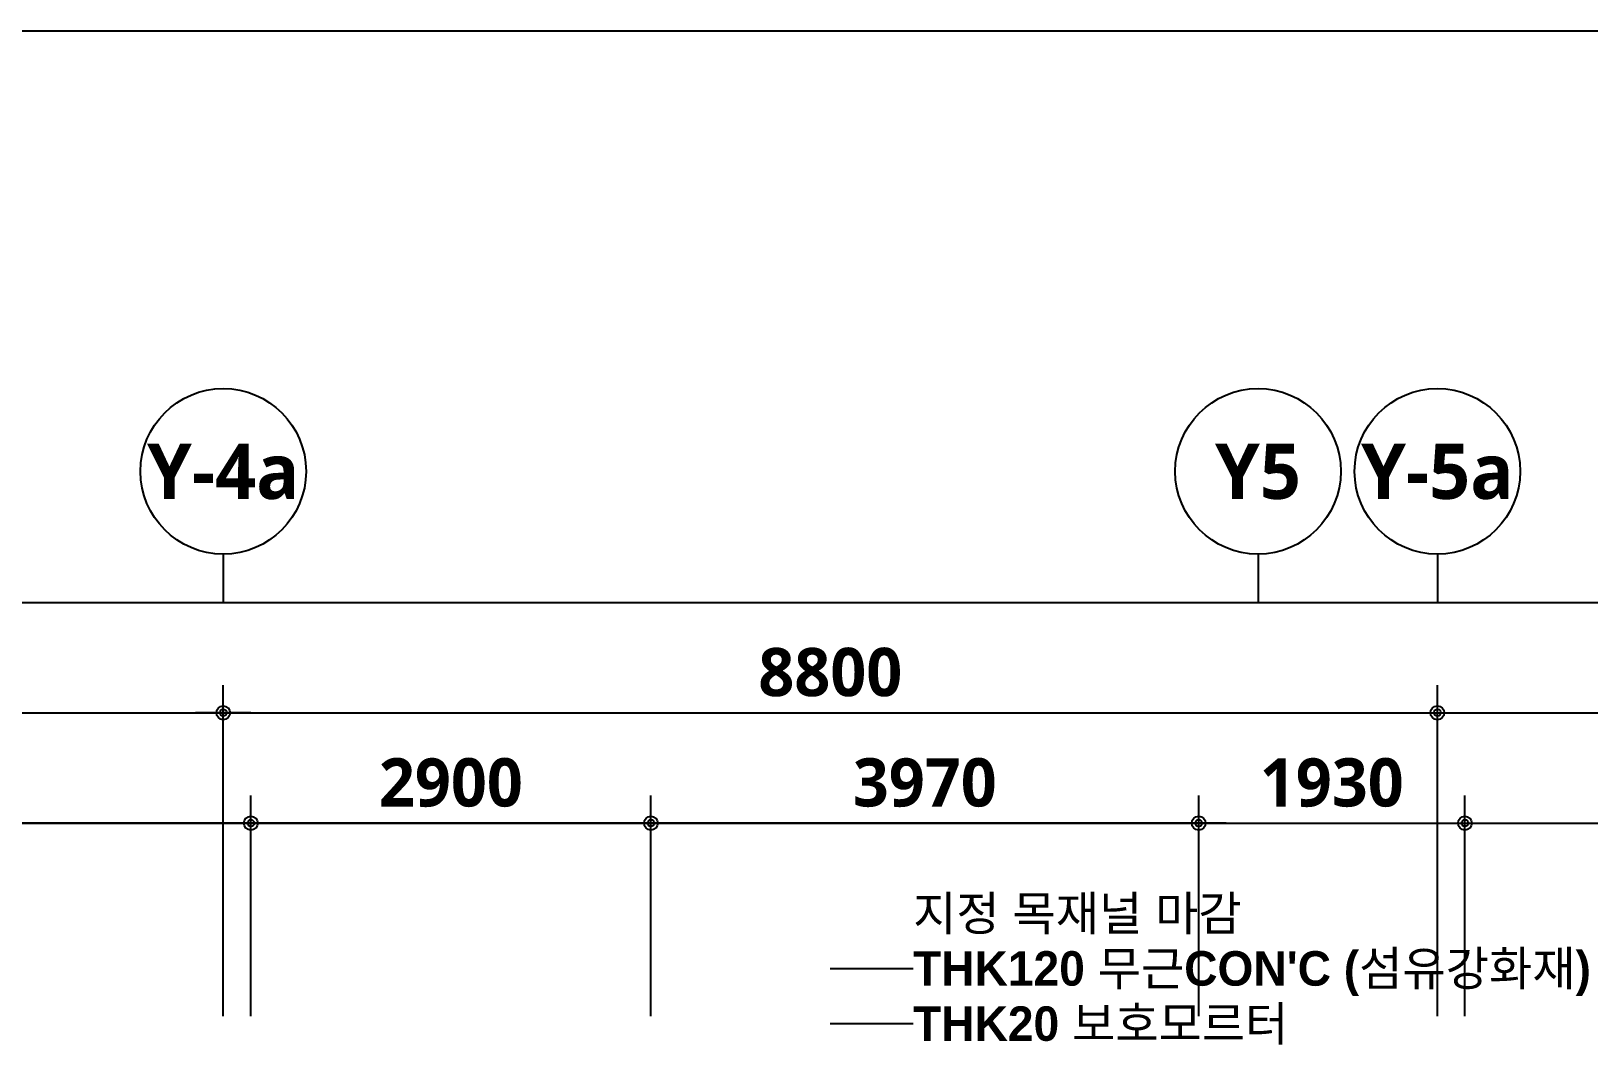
# Model space of a CAD drawing. Header units: millimetres. Extents: x 0 to 168000, y 0 to 59400.
# Drawn here: x 129667 to 140957, y 52059 to 59400 of the extents above; entities that cross this region are included whole.
import ezdxf
from ezdxf.enums import TextEntityAlignment as Align

# ---------------------------------------------------------------- set-up
doc = ezdxf.new("R2010")
doc.units = ezdxf.units.MM
doc.header["$LTSCALE"] = 100
doc.layers.get('Defpoints').update_dxf_attribs({"color": 153})
for name, color, linetype in [('A-ANNO-TEXT1', 7, 'Continuous'), ('A-MKXS-TEXT1', 3, 'Continuous'), ('A-ST-AXIS-BUB', 7, 'Continuous'), ('A-ST-AXIS-DIM', 7, 'Continuous'), ('Leader', 7, 'Continuous')]:
    doc.layers.add(name, color=color, linetype=linetype)
doc.layers.add('G(그리드1)', color=185, linetype='Continuous', plot=False)
doc.styles.add('2020음성 1차', font='나눔고딕Bold.ttf')
doc.styles.add('SH_진천_나눔', font='')
doc.styles.get('SH_진천_나눔').set_extended_font_data('NanumGothic', bold=True)
doc.dimstyles.new('SHP 100', dxfattribs={"dimscale": 100, "dimtxt": 3.5, "dimasz": 1, "dimexe": 2, "dimexo": 2, "dimgap": 1, "dimtad": 1, "dimdec": 0, "dimzin": 0, "dimdsep": 46, "dimtxsty": 'SH_진천_나눔', "dimblk": 'DIMDOT', "dimcen": 0.09, "dimclrd": 256, "dimclre": 256, "dimclrt": 3, "dimadec": 0, "dimazin": 1, "dimtfac": 1, "dimtdec": 0, "dimtix": 1, "dimtmove": 2, "dimatfit": 0, "dimldrblk": 'DIMDOT', "dimfxl": 1, "dimtolj": 1, "dimtzin": 0, "dimlwd": -1, "dimlwe": -1, "dimarcsym": 0})

# ---------------------------------------------------------------- blocks, each defined once
blk = doc.blocks.new('DIMDOT')
at = {"color": 0}
blk.add_line((-2, 0), (2, 0), dxfattribs=at)
for radius in [0.5, 0.25]:
    blk.add_circle((0, 0), radius, dxfattribs=at)
blk = doc.blocks.new('*D9293')
at = {"layer": 'A-ST-AXIS-DIM'}
for p, q in [((138129, 52259), (138129, 53859)), ((140059, 52259), (140059, 53859)), ((138229, 53659), (139959, 53659))]:
    blk.add_line(p, q, dxfattribs=at)
at = {"layer": 'Defpoints', "color": 0}
for p in [(140059, 53659), (138129, 52059), (140059, 52059)]:
    blk.add_point(p, dxfattribs=at)
at = {"layer": 'A-ST-AXIS-DIM', "linetype": 'ByBlock', "xscale": 100, "yscale": 100, "zscale": 100, "rotation": 180}
blk.add_blockref('DIMDOT', (138129, 53659), dxfattribs=at)
at = {"layer": 'A-ST-AXIS-DIM', "linetype": 'ByBlock', "xscale": 100, "yscale": 100, "zscale": 100}
blk.add_blockref('DIMDOT', (140059, 53659), dxfattribs=at)
at = {"layer": 'A-ST-AXIS-DIM', "color": 3, "insert": (139094, 53952), "char_height": 350, "attachment_point": 5, "style": 'SH_진천_나눔'}
blk.add_mtext('\\A1;1930', dxfattribs=at)
blk = doc.blocks.new('*D9295')
at = {"layer": 'A-ST-AXIS-DIM'}
for p, q in [((131259, 52259), (131259, 53859)), ((134159, 52259), (134159, 53859)), ((134059, 53659), (131359, 53659))]:
    blk.add_line(p, q, dxfattribs=at)
at = {"layer": 'Defpoints', "color": 0}
for p in [(131259, 53659), (131259, 52059), (134159, 52059)]:
    blk.add_point(p, dxfattribs=at)
at = {"layer": 'A-ST-AXIS-DIM', "linetype": 'ByBlock', "xscale": 100, "yscale": 100, "zscale": 100, "rotation": 180}
blk.add_blockref('DIMDOT', (131259, 53659), dxfattribs=at)
at = {"layer": 'A-ST-AXIS-DIM', "linetype": 'ByBlock', "xscale": 100, "yscale": 100, "zscale": 100}
blk.add_blockref('DIMDOT', (134159, 53659), dxfattribs=at)
at = {"layer": 'A-ST-AXIS-DIM', "color": 3, "insert": (132709, 53952), "char_height": 350, "attachment_point": 5, "style": 'SH_진천_나눔'}
blk.add_mtext('\\A1;2900', dxfattribs=at)
blk = doc.blocks.new('*D9296')
at = {"layer": 'A-ST-AXIS-DIM'}
for p, q in [((134159, 52259), (134159, 53859)), ((138129, 52259), (138129, 53859)), ((138029, 53659), (134259, 53659))]:
    blk.add_line(p, q, dxfattribs=at)
at = {"layer": 'Defpoints', "color": 0}
for p in [(134159, 53659), (134159, 52059), (138129, 52059)]:
    blk.add_point(p, dxfattribs=at)
at = {"layer": 'A-ST-AXIS-DIM', "linetype": 'ByBlock', "xscale": 100, "yscale": 100, "zscale": 100, "rotation": 180}
blk.add_blockref('DIMDOT', (134159, 53659), dxfattribs=at)
at = {"layer": 'A-ST-AXIS-DIM', "linetype": 'ByBlock', "xscale": 100, "yscale": 100, "zscale": 100}
blk.add_blockref('DIMDOT', (138129, 53659), dxfattribs=at)
at = {"layer": 'A-ST-AXIS-DIM', "color": 3, "insert": (136144, 53952), "char_height": 350, "attachment_point": 5, "style": 'SH_진천_나눔'}
blk.add_mtext('\\A1;3970', dxfattribs=at)
blk = doc.blocks.new('*D9300')
at = {"layer": 'A-ST-AXIS-DIM'}
for p, q in [((122659, 52259), (122659, 54659)), ((131059, 52259), (131059, 54659)), ((122759, 54459), (130959, 54459))]:
    blk.add_line(p, q, dxfattribs=at)
at = {"layer": 'Defpoints', "color": 0}
for p in [(131059, 54459), (122659, 52059), (131059, 52059)]:
    blk.add_point(p, dxfattribs=at)
at = {"layer": 'A-ST-AXIS-DIM', "linetype": 'ByBlock', "xscale": 100, "yscale": 100, "zscale": 100, "rotation": 180}
blk.add_blockref('DIMDOT', (122659, 54459), dxfattribs=at)
at = {"layer": 'A-ST-AXIS-DIM', "linetype": 'ByBlock', "xscale": 100, "yscale": 100, "zscale": 100}
blk.add_blockref('DIMDOT', (131059, 54459), dxfattribs=at)
at = {"layer": 'A-ST-AXIS-DIM', "color": 3, "insert": (126859, 54752), "char_height": 350, "attachment_point": 5, "style": 'SH_진천_나눔'}
blk.add_mtext('\\A1;8400', dxfattribs=at)
blk = doc.blocks.new('*D9301')
at = {"layer": 'A-ST-AXIS-DIM'}
for p, q in [((131059, 52259), (131059, 54659)), ((139859, 52259), (139859, 54659)), ((131159, 54459), (139759, 54459))]:
    blk.add_line(p, q, dxfattribs=at)
at = {"layer": 'Defpoints', "color": 0}
for p in [(139859, 54459), (131059, 52059), (139859, 52059)]:
    blk.add_point(p, dxfattribs=at)
at = {"layer": 'A-ST-AXIS-DIM', "linetype": 'ByBlock', "xscale": 100, "yscale": 100, "zscale": 100, "rotation": 180}
blk.add_blockref('DIMDOT', (131059, 54459), dxfattribs=at)
at = {"layer": 'A-ST-AXIS-DIM', "linetype": 'ByBlock', "xscale": 100, "yscale": 100, "zscale": 100}
blk.add_blockref('DIMDOT', (139859, 54459), dxfattribs=at)
at = {"layer": 'A-ST-AXIS-DIM', "color": 3, "insert": (135459, 54752), "char_height": 350, "attachment_point": 5, "style": 'SH_진천_나눔'}
blk.add_mtext('\\A1;8800', dxfattribs=at)
blk = doc.blocks.new('*D9302')
at = {"layer": 'A-ST-AXIS-DIM'}
for p, q in [((114459, 52259), (114459, 53859)), ((131259, 52259), (131259, 53859)), ((131159, 53659), (114559, 53659))]:
    blk.add_line(p, q, dxfattribs=at)
at = {"layer": 'Defpoints', "color": 0}
for p in [(114459, 53659), (114459, 52059), (131259, 52059)]:
    blk.add_point(p, dxfattribs=at)
at = {"layer": 'A-ST-AXIS-DIM', "linetype": 'ByBlock', "xscale": 100, "yscale": 100, "zscale": 100, "rotation": 180}
blk.add_blockref('DIMDOT', (114459, 53659), dxfattribs=at)
at = {"layer": 'A-ST-AXIS-DIM', "linetype": 'ByBlock', "xscale": 100, "yscale": 100, "zscale": 100}
blk.add_blockref('DIMDOT', (131259, 53659), dxfattribs=at)
at = {"layer": 'A-ST-AXIS-DIM', "color": 3, "insert": (122859, 53952), "char_height": 350, "attachment_point": 5, "style": 'SH_진천_나눔'}
blk.add_mtext('\\A1;16800', dxfattribs=at)
blk = doc.blocks.new('A-ST-AXIS-BUB-1')
at = {"layer": 'A-ST-AXIS-BUB'}
blk.add_line((0, 350), (0, 0), dxfattribs=at)
blk.add_circle((0, 950), 600, dxfattribs=at)

msp = doc.modelspace()

# ---------------------------------------------------------------- linework, layer by layer
at = {"layer": 'A-ST-AXIS-DIM'}
msp.add_line((140059.1, 54459.1), (142859.1, 54459.1), dxfattribs=at)
at = {"layer": 'Defpoints'}
msp.add_lwpolyline([(168000, 0), (168000, 59400), (84000, 59400), (84000, 0)], close=True, dxfattribs=at)
at = {"layer": 'G(그리드1)'}
for points in [[(97559.1, 55259.1), (146059.1, 55259.1), (146059.1, 31459.1), (97559.1, 31459.1)], [(98359.1, 54459.1), (145259.1, 54459.1), (145259.1, 32259.1), (98359.1, 32259.1)], [(99159.1, 53659.1), (144459.1, 53659.1), (144459.1, 33059.1), (99159.1, 33059.1)]]:
    msp.add_lwpolyline(points, close=True, dxfattribs=at)
at = {"layer": 'Leader'}
for p, q in [((135459.1, 52605.7), (136059.1, 52605.7)), ((135459.1, 52205.7), (136059.1, 52205.7))]:
    msp.add_line(p, q, dxfattribs=at)
msp.add_lwpolyline([(135459.1, 49289.1, 0, 55.6, 0), (135459.1, 49455.7, 0, 0, 0), (135459.1, 53005.7, 0, 0, 0), (136059.1, 53005.7, 0, 0, 0)], format="xyseb", dxfattribs=at)

# ---------------------------------------------------------------- block references
at = {"layer": 'A-ST-AXIS-BUB'}
for p in [(131059.1, 55259.1), (138559.1, 55259.1), (139859.1, 55259.1)]:
    msp.add_blockref('A-ST-AXIS-BUB-1', p, dxfattribs=at)

# ---------------------------------------------------------------- texts
at = {"layer": 'A-ANNO-TEXT1', "style": 'SH_진천_나눔'}
for s, p in [('Y-4a', (131059.1, 56209.1)), ('Y5', (138559.1, 56209.1)), ('Y-5a', (139859.1, 56209.1))]:
    msp.add_text(s, height=400, dxfattribs=at).set_placement(p, align=Align.MIDDLE_CENTER)
at = {"layer": 'A-MKXS-TEXT1', "style": '2020음성 1차'}
for s, p in [('지정 목재널 마감', (136059.1, 53005.7)), ("THK120 무근CON'C (섬유강화재)", (136059.1, 52605.7)), ('THK20 보호모르터', (136059.1, 52205.7))]:
    msp.add_text(s, height=250, dxfattribs=at).set_placement(p, align=Align.MIDDLE_LEFT)

# ---------------------------------------------------------------- dimensions: what is measured, and where the dimension line sits
at = {"layer": 'A-ST-AXIS-DIM'}
for base, p1, p2, picture, middle in [((131059.1, 54459.1), (122659.1, 52059.1), (131059.1, 52059.1), '*D9300', (126859.1, 54752.2)), ((139859.1, 54459.1), (131059.1, 52059.1), (139859.1, 52059.1), '*D9301', (135459.1, 54752.2))]:
    dim = msp.add_linear_dim(base=base, p1=p1, p2=p2, dimstyle='SHP 100', dxfattribs=at)
    dim.commit()
    dim.dimension.update_dxf_attribs({"geometry": picture, "text_midpoint": middle})
for base, p1, p2, angle, picture, middle in [((114459.1, 53659.1), (131259.1, 52059.1), (114459.1, 52059.1), 0, '*D9302', (122859.1, 53952.2)), ((131259.1, 53659.1), (134159.1, 52059.1), (131259.1, 52059.1), 0, '*D9295', (132709.1, 53952.2)), ((134159.1, 53659.1), (138129.1, 52059.1), (134159.1, 52059.1), 0, '*D9296', (136144.1, 53952.2)), ((140059.1, 53659.1), (138129.1, 52059.1), (140059.1, 52059.1), 180, '*D9293', (139094.1, 53952.2))]:
    dim = msp.add_linear_dim(base=base, p1=p1, p2=p2, angle=angle, dimstyle='SHP 100', dxfattribs=at)
    dim.commit()
    dim.dimension.update_dxf_attribs({"geometry": picture, "text_midpoint": middle})

doc.saveas('drawing.dxf')
